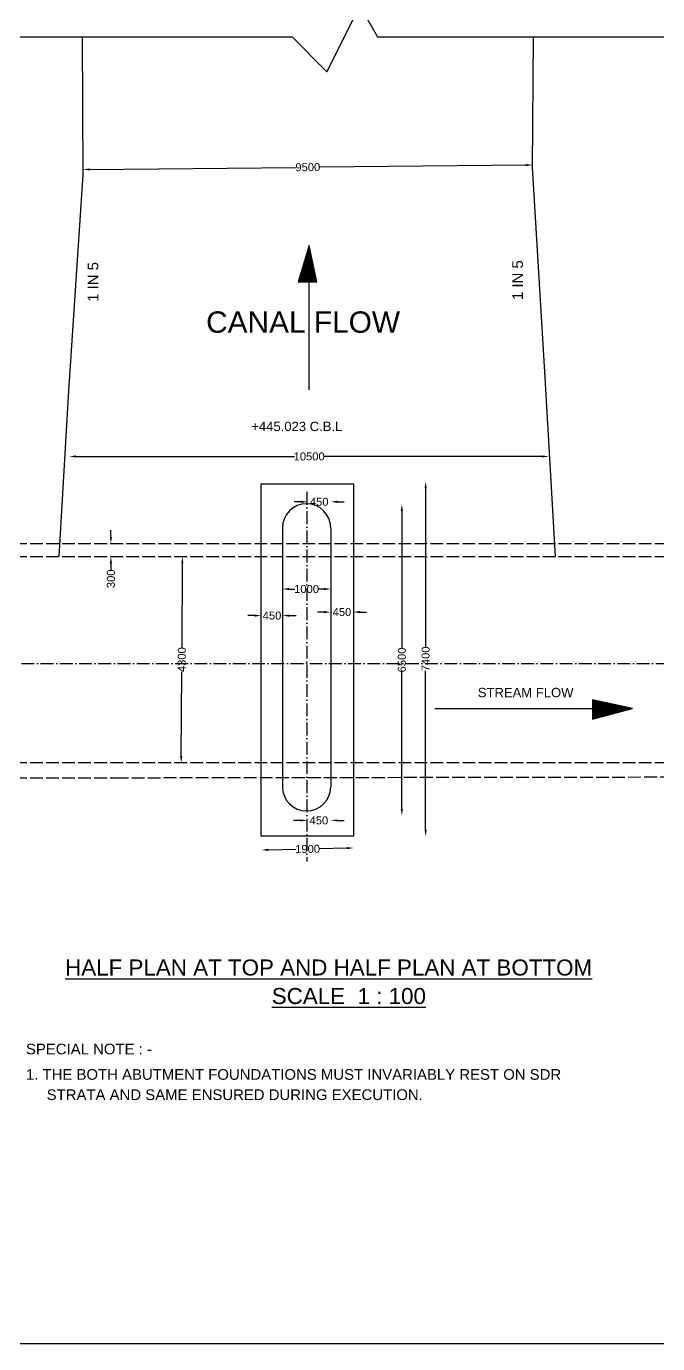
# Model space of a CAD drawing. Header units: millimetres. Extents: x 1841 to 73533, y 5611 to 49253.
# Drawn here: x 29810 to 41636, y 5611 to 30294 of the extents above; entities that cross this region are included whole.
import ezdxf

# ---------------------------------------------------------------- set-up
doc = ezdxf.new("R2010")
doc.units = ezdxf.units.MM
doc.header["$MEASUREMENT"] = 0
doc.linetypes.add('ACAD_ISO02W100', pattern=[15, 12, -3])
doc.linetypes.add('ACAD_ISO10W100', pattern=[18, 12, -3, 0, -3])
for name, color, linetype in [('DIMENSION', 7, 'Continuous'), ('DRAWING', 7, 'Continuous'), ('TEXT', 7, 'Continuous')]:
    doc.layers.add(name, color=color, linetype=linetype)
doc.styles.get("Standard").update_dxf_attribs({"font": 'arial.ttf'})
doc.dimstyles.get("Standard").update_dxf_attribs({"dimtxt": 150, "dimasz": 125, "dimexe": 0.18, "dimexo": 0.0625, "dimgap": 0.09, "dimtad": 0, "dimdec": 0, "dimzin": 0, "dimdsep": 46, "dimtxsty": 'Standard', "dimcen": 0.09, "dimse1": 1, "dimse2": 1, "dimadec": 0, "dimazin": 0, "dimtfac": 1, "dimtdec": 0, "dimtofl": 0, "dimtmove": 0, "dimatfit": 3, "dimfxl": 1, "dimtolj": 1, "dimtzin": 0, "dimarcsym": 0})

# ---------------------------------------------------------------- blocks, each defined once
blk = doc.blocks.new('*D75')
at = {"layer": 'Defpoints', "color": 0, "transparency": 16777216}
for p in [(31389, 20602), (31389, 20358), (31394, 20358)]:
    blk.add_point(p, dxfattribs=at)
at = {"layer": 'DIMENSION', "color": 0, "lineweight": -2, "transparency": 16777216}
for p, q in [((31394, 20727), (31394, 20852)), ((31394, 20233), (31394, 20108))]:
    blk.add_line(p, q, dxfattribs=at)
at = {"layer": 'DIMENSION', "color": 0, "transparency": 16777216}
for points in [[(31373, 20727), (31414, 20727), (31394, 20602)], [(31373, 20233), (31414, 20233), (31394, 20358)]]:
    blk.add_solid(points, dxfattribs=at)
at = {"layer": 'DIMENSION', "color": 0, "transparency": 16777216, "insert": (31394, 19943), "char_height": 150, "attachment_point": 5, "rotation": 90}
blk.add_mtext('\\A1;300', dxfattribs=at)
blk = doc.blocks.new('*D76')
at = {"layer": 'Defpoints', "color": 0, "transparency": 16777216}
for p in [(32579, 20358), (32732, 20357), (32557, 16498)]:
    blk.add_point(p, dxfattribs=at)
at = {"layer": 'DIMENSION', "color": 0, "lineweight": -2, "transparency": 16777216}
for p, q in [((32731, 20232), (32722, 18654)), ((32711, 16622), (32720, 18200))]:
    blk.add_line(p, q, dxfattribs=at)
at = {"layer": 'DIMENSION', "color": 0, "transparency": 16777216}
for points in [[(32710, 20232), (32752, 20232), (32732, 20357)], [(32690, 16622), (32732, 16622), (32710, 16497)]]:
    blk.add_solid(points, dxfattribs=at)
at = {"layer": 'DIMENSION', "color": 0, "transparency": 16777216, "insert": (32721, 18427), "char_height": 150, "attachment_point": 5, "rotation": 89.6788}
blk.add_mtext('\\A1;4300', dxfattribs=at)
blk = doc.blocks.new('*D77')
at = {"layer": 'Defpoints', "color": 0, "transparency": 16777216}
for p in [(34209, 15118), (35935, 15156), (35941, 14899)]:
    blk.add_point(p, dxfattribs=at)
at = {"layer": 'DIMENSION', "color": 0, "lineweight": -2, "transparency": 16777216}
for p, q in [((34340, 14864), (34861, 14875)), ((35816, 14896), (35295, 14885))]:
    blk.add_line(p, q, dxfattribs=at)
at = {"layer": 'DIMENSION', "color": 0, "transparency": 16777216}
for points in [[(34340, 14885), (34340, 14843), (34215, 14861)], [(35816, 14917), (35816, 14876), (35941, 14899)]]:
    blk.add_solid(points, dxfattribs=at)
at = {"layer": 'DIMENSION', "color": 0, "transparency": 16777216, "insert": (35078, 14880), "char_height": 150, "attachment_point": 5, "rotation": 1.2635}
blk.add_mtext('\\A1;1900', dxfattribs=at)
blk = doc.blocks.new('*D78')
at = {"layer": 'Defpoints', "color": 0, "transparency": 16777216}
for p in [(35066, 15464), (35513, 15464), (35513, 15415)]:
    blk.add_point(p, dxfattribs=at)
at = {"layer": 'DIMENSION', "color": 0, "lineweight": -2, "transparency": 16777216}
for p, q in [((34941, 15415), (34816, 15415)), ((35638, 15415), (35763, 15415))]:
    blk.add_line(p, q, dxfattribs=at)
at = {"layer": 'DIMENSION', "color": 0, "transparency": 16777216}
for points in [[(34941, 15436), (34941, 15394), (35066, 15415)], [(35638, 15436), (35638, 15394), (35513, 15415)]]:
    blk.add_solid(points, dxfattribs=at)
at = {"layer": 'DIMENSION', "color": 0, "transparency": 16777216, "insert": (35290, 15415), "char_height": 150, "attachment_point": 5}
blk.add_mtext('\\A1;450', dxfattribs=at)
blk = doc.blocks.new('*D79')
at = {"layer": 'Defpoints', "color": 0, "transparency": 16777216}
for p in [(34607, 19784), (35511, 19784), (35511, 19751)]:
    blk.add_point(p, dxfattribs=at)
at = {"layer": 'DIMENSION', "color": 0, "lineweight": -2, "transparency": 16777216}
for p, q in [((34732, 19751), (34842, 19751)), ((35386, 19751), (35276, 19751))]:
    blk.add_line(p, q, dxfattribs=at)
at = {"layer": 'DIMENSION', "color": 0, "transparency": 16777216}
for points in [[(34732, 19772), (34732, 19730), (34607, 19751)], [(35386, 19772), (35386, 19730), (35511, 19751)]]:
    blk.add_solid(points, dxfattribs=at)
at = {"layer": 'DIMENSION', "color": 0, "transparency": 16777216, "insert": (35059, 19751), "char_height": 150, "attachment_point": 5}
blk.add_mtext('\\A1;1000', dxfattribs=at)
blk = doc.blocks.new('*D80')
at = {"layer": 'Defpoints', "color": 0, "transparency": 16777216}
for p in [(34612, 19253), (34209, 19226), (34612, 19226)]:
    blk.add_point(p, dxfattribs=at)
at = {"layer": 'DIMENSION', "color": 0, "lineweight": -2, "transparency": 16777216}
for p, q in [((34084, 19253), (33959, 19253)), ((34737, 19253), (34862, 19253))]:
    blk.add_line(p, q, dxfattribs=at)
at = {"layer": 'DIMENSION', "color": 0, "transparency": 16777216}
for points in [[(34084, 19274), (34084, 19232), (34209, 19253)], [(34737, 19274), (34737, 19232), (34612, 19253)]]:
    blk.add_solid(points, dxfattribs=at)
at = {"layer": 'DIMENSION', "color": 0, "transparency": 16777216, "insert": (34411, 19253), "char_height": 150, "attachment_point": 5}
blk.add_mtext('\\A1;450', dxfattribs=at)
blk = doc.blocks.new('*D81')
at = {"layer": 'Defpoints', "color": 0, "transparency": 16777216}
for p in [(35511, 19335), (35933, 19335), (35933, 19319)]:
    blk.add_point(p, dxfattribs=at)
at = {"layer": 'DIMENSION', "color": 0, "lineweight": -2, "transparency": 16777216}
for p, q in [((35386, 19319), (35261, 19319)), ((36058, 19319), (36183, 19319))]:
    blk.add_line(p, q, dxfattribs=at)
at = {"layer": 'DIMENSION', "color": 0, "transparency": 16777216}
for points in [[(35386, 19339), (35386, 19298), (35511, 19319)], [(36058, 19339), (36058, 19298), (35933, 19319)]]:
    blk.add_solid(points, dxfattribs=at)
at = {"layer": 'DIMENSION', "color": 0, "transparency": 16777216, "insert": (35722, 19319), "char_height": 150, "attachment_point": 5}
blk.add_mtext('\\A1;450', dxfattribs=at)
blk = doc.blocks.new('*D82')
at = {"layer": 'Defpoints', "color": 0, "transparency": 16777216}
for p in [(35078, 21345), (35514, 21385), (35514, 21345)]:
    blk.add_point(p, dxfattribs=at)
at = {"layer": 'DIMENSION', "color": 0, "lineweight": -2, "transparency": 16777216}
for p, q in [((34953, 21385), (34828, 21385)), ((35639, 21385), (35764, 21385))]:
    blk.add_line(p, q, dxfattribs=at)
at = {"layer": 'DIMENSION', "color": 0, "transparency": 16777216}
for points in [[(34953, 21406), (34953, 21364), (35078, 21385)], [(35639, 21406), (35639, 21364), (35514, 21385)]]:
    blk.add_solid(points, dxfattribs=at)
at = {"layer": 'DIMENSION', "color": 0, "transparency": 16777216, "insert": (35296, 21385), "char_height": 150, "attachment_point": 5}
blk.add_mtext('\\A1;450', dxfattribs=at)
blk = doc.blocks.new('*D83')
at = {"layer": 'Defpoints', "color": 0, "transparency": 16777216}
for p in [(39597, 22235), (30617, 22061), (39597, 22061)]:
    blk.add_point(p, dxfattribs=at)
at = {"layer": 'DIMENSION', "color": 0, "lineweight": -2, "transparency": 16777216}
for p, q in [((30742, 22235), (34832, 22235)), ((39472, 22235), (35382, 22235))]:
    blk.add_line(p, q, dxfattribs=at)
at = {"layer": 'DIMENSION', "color": 0, "transparency": 16777216}
for points in [[(30742, 22256), (30742, 22214), (30617, 22235)], [(39472, 22256), (39472, 22214), (39597, 22235)]]:
    blk.add_solid(points, dxfattribs=at)
at = {"layer": 'DIMENSION', "color": 0, "transparency": 16777216, "insert": (35107, 22235), "char_height": 150, "attachment_point": 5}
blk.add_mtext('\\A1;10500', dxfattribs=at)
blk = doc.blocks.new('*D84')
at = {"layer": 'Defpoints', "color": 0, "transparency": 16777216}
for p in [(36786, 21337), (36786, 15506), (36844, 15506)]:
    blk.add_point(p, dxfattribs=at)
at = {"layer": 'DIMENSION', "color": 0, "lineweight": -2, "transparency": 16777216}
for p, q in [((36844, 21212), (36844, 18646)), ((36844, 15631), (36844, 18197))]:
    blk.add_line(p, q, dxfattribs=at)
at = {"layer": 'DIMENSION', "color": 0, "transparency": 16777216}
for points in [[(36823, 21212), (36865, 21212), (36844, 21337)], [(36823, 15631), (36865, 15631), (36844, 15506)]]:
    blk.add_solid(points, dxfattribs=at)
at = {"layer": 'DIMENSION', "color": 0, "transparency": 16777216, "insert": (36844, 18422), "char_height": 150, "attachment_point": 5, "rotation": 90}
blk.add_mtext('\\A1;6500', dxfattribs=at)
blk = doc.blocks.new('*D85')
at = {"layer": 'Defpoints', "color": 0, "transparency": 16777216}
for p in [(37271, 21764), (37271, 15118), (37290, 15118)]:
    blk.add_point(p, dxfattribs=at)
at = {"layer": 'DIMENSION', "color": 0, "lineweight": -2, "transparency": 16777216}
for p, q in [((37290, 21639), (37290, 18664)), ((37290, 15243), (37290, 18218))]:
    blk.add_line(p, q, dxfattribs=at)
at = {"layer": 'DIMENSION', "color": 0, "transparency": 16777216}
for points in [[(37269, 21639), (37311, 21639), (37290, 21764)], [(37269, 15243), (37311, 15243), (37290, 15118)]]:
    blk.add_solid(points, dxfattribs=at)
at = {"layer": 'DIMENSION', "color": 0, "transparency": 16777216, "insert": (37290, 18441), "char_height": 150, "attachment_point": 5, "rotation": 90}
blk.add_mtext('\\A1;7400', dxfattribs=at)
blk = doc.blocks.new('*D107')
at = {"layer": 'Defpoints', "color": 0, "transparency": 16777216}
for p in [(30873, 27677), (39290, 27761), (39290, 27696)]:
    blk.add_point(p, dxfattribs=at)
at = {"layer": 'DIMENSION', "color": 0, "lineweight": -2, "transparency": 16777216}
for p, q in [((30998, 27613), (34858, 27652)), ((39165, 27695), (35306, 27656))]:
    blk.add_line(p, q, dxfattribs=at)
at = {"layer": 'DIMENSION', "color": 0, "transparency": 16777216}
for points in [[(39165, 27716), (39166, 27674), (39290, 27696)], [(30998, 27634), (30998, 27592), (30873, 27612)]]:
    blk.add_solid(points, dxfattribs=at)
at = {"layer": 'DIMENSION', "color": 0, "transparency": 16777216, "insert": (35082, 27654), "char_height": 150, "attachment_point": 5, "rotation": 0.5738}
blk.add_mtext('\\A1;9500', dxfattribs=at)

msp = doc.modelspace()

# ---------------------------------------------------------------- hatches: boundary and pattern name
at = {"layer": 'DIMENSION'}
h = msp.add_hatch(dxfattribs=at)
h.set_pattern_fill('ANSI32', color=256, scale=50, style=0)
h.paths.add_polyline_path([(40418.1, 17673.7), (40418.1, 17512.8), (41162.3, 17512.8)])
h.paths.add_polyline_path([(41162.3, 17512.8), (40418.1, 17512.8), (40418.1, 17313.6)])
at = {"layer": 'TEXT'}
h = msp.add_hatch(dxfattribs=at)
h.set_pattern_fill('ANSI32', color=256, scale=50, style=0)
h.paths.add_polyline_path([(35108.1, 26190.5), (34902.4, 25508.7), (35108.1, 25508.7)])
h.paths.add_polyline_path([(35108.1, 26190.5), (35108.1, 25508.7), (35248.4, 25508.7)])

# ---------------------------------------------------------------- linework, layer by layer
at = {"layer": 'DIMENSION'}
msp.add_lwpolyline([(37464.7, 17512.8), (41162.3, 17512.8), (40418.1, 17673.7), (40418.1, 17313.6), (41162.3, 17512.8)], dxfattribs=at)
at = {"layer": 'DRAWING'}
for points in [[(73528.3, 49252.7), (1840.7, 49252.7), (1840.7, 5611.2), (73528.3, 5611.2)], [(34209.4, 21723.4), (35935.3, 21723.4), (35935.3, 15117.5), (34209.4, 15117.5)]]:
    msp.add_lwpolyline(points, close=True, dxfattribs=at)
for points in [[(3126.5, 30083.7), (19164.5, 30083.7), (19715.4, 29456.1), (20356, 30633.5), (20740.4, 30121.6), (25604.8, 30121.6), (26155.7, 29430.6), (26719.5, 30467.3), (27129.5, 30096.1), (34788, 30096.1), (35441.4, 29443.5), (36056.4, 30672.1), (36389.5, 30096.2), (42906.8, 30096.2), (43444.9, 29456.3), (44124, 30684.9), (44469.9, 30109), (50035.6, 30109)], [(30423.6, 20358.1), (30603.4, 23462.6), (30873.5, 27513.9), (30859.6, 30096.1)], [(39723.3, 20358.1), (39522.2, 23817.7), (39288.9, 27648), (39309.6, 30096.2)], [(34606.9, 20897.8), (34606.9, 16043.6)], [(35511, 20897.8), (35511, 16043.6)]]:
    msp.add_lwpolyline(points, dxfattribs=at)
at = {"layer": 'DRAWING', "linetype": 'ACAD_ISO10W100', "ltscale": 20}
for points in [[(35066.1, 21569.3), (35066.1, 14642.8)], [(3790.4, 18354), (60035.2, 18354)]]:
    msp.add_lwpolyline(points, dxfattribs=at)
at = {"layer": 'DRAWING', "linetype": 'ACAD_ISO02W100', "ltscale": 20}
for points in [[(25680.5, 20601.8), (44513.6, 20601.8)], [(25680.5, 20358.1), (44513.6, 20358.1)], [(25680.5, 16498.1), (48254.1, 16498.1), (53318.1, 14047.5)], [(25680.5, 16215.1), (31483.8, 16215.1), (42875.8, 16231.2)]]:
    msp.add_lwpolyline(points, dxfattribs=at)
at = {"layer": 'DRAWING'}
for centre, start, end in [((35058.9, 20897.3), 0.06422, 179.93578), ((35058.9, 16044.1), 180.06422, 359.93578)]:
    msp.add_arc(centre, 452.1, start, end, dxfattribs=at)
at = {"layer": 'TEXT'}
msp.add_lwpolyline([(35108.1, 23482), (35108.1, 26190.5), (34902.4, 25508.7), (35248.4, 25508.7), (35108.1, 26190.5)], dxfattribs=at)

# ---------------------------------------------------------------- texts
for p in [(31158.4, 25132.3), (39112.4, 25166.1)]:
    msp.add_text('1 IN 5', height=200, rotation=90, dxfattribs=at).set_placement(p)
for s, height, p in [('CANAL FLOW', 400, (33177.4, 24552.6)), ('+445.023 C.B.L', 175, (34023.5, 22710.1)), ('STREAM FLOW', 175, (38266.7, 17723.7)), ('%%UHALF PLAN AT TOP AND HALF PLAN AT BOTTOM', 300, (30535.8, 12509.3)), ('%%USCALE  1 : 100', 300, (34406.6, 11975.1)), ('SPECIAL NOTE : -', 200, (29802, 11031.9)), ('1. THE BOTH ABUTMENT FOUNDATIONS MUST INVARIABLY REST ON SDR', 200, (29802, 10555.5)), ('     STRATA AND SAME ENSURED DURING EXECUTION.', 200, (29802, 10175.8))]:
    msp.add_text(s, height=height, dxfattribs=at).set_placement(p)

# ---------------------------------------------------------------- dimensions: what is measured, and where the dimension line sits
at = {"layer": 'DIMENSION'}
for p1, p2, distance, text, picture, middle in [((30872.6, 27676.6), (39289.8, 27760.9), -64.6, '9500', '*D107', (35081.9, 27654.1)), ((30616.7, 22060.6), (39597, 22060.6), 174.4, '10500', '*D83', (35106.9, 22234.9)), ((37270.9, 21763.7), (37270.9, 15118.4), 19.4, '7400', '*D85', (37290.3, 18441)), ((35077.8, 21344.6), (35513.8, 21344.6), 40.3, '450', '*D82', (35295.8, 21384.9)), ((36786, 21337.5), (36786, 15505.8), 58.2, '6500', '*D84', (36844.2, 18421.7)), ((31389.5, 20601.8), (31389.5, 20358.1), 4.2, '300', '*D75', (31393.7, 19942.7)), ((32557.4, 16498.1), (32579.1, 20358.1), -152.7, '4300', '*D76', (32721, 18427.2)), ((34606.9, 19783.8), (35511, 19783.8), -32.8, '1000', '*D79', (35058.9, 19751)), ((34209.4, 19225.5), (34612.2, 19225.5), 27.4, '450', '*D80', (34410.8, 19252.9)), ((35510.9, 19335), (35932.8, 19335), -16.4, '450', '*D81', (35721.9, 19318.6)), ((35066.1, 15464.3), (35513.2, 15464.3), -49.4, '450', '*D78', (35289.7, 15414.9)), ((34209.4, 15117.5), (35935.3, 15155.6), -256.5, '1900', '*D77', (35078, 14880.1))]:
    dim = msp.add_aligned_dim(p1=p1, p2=p2, distance=distance, text=text, dimstyle='Standard', dxfattribs=at)
    dim.commit()
    dim.dimension.update_dxf_attribs({"geometry": picture, "text_midpoint": middle})

doc.saveas('drawing.dxf')
